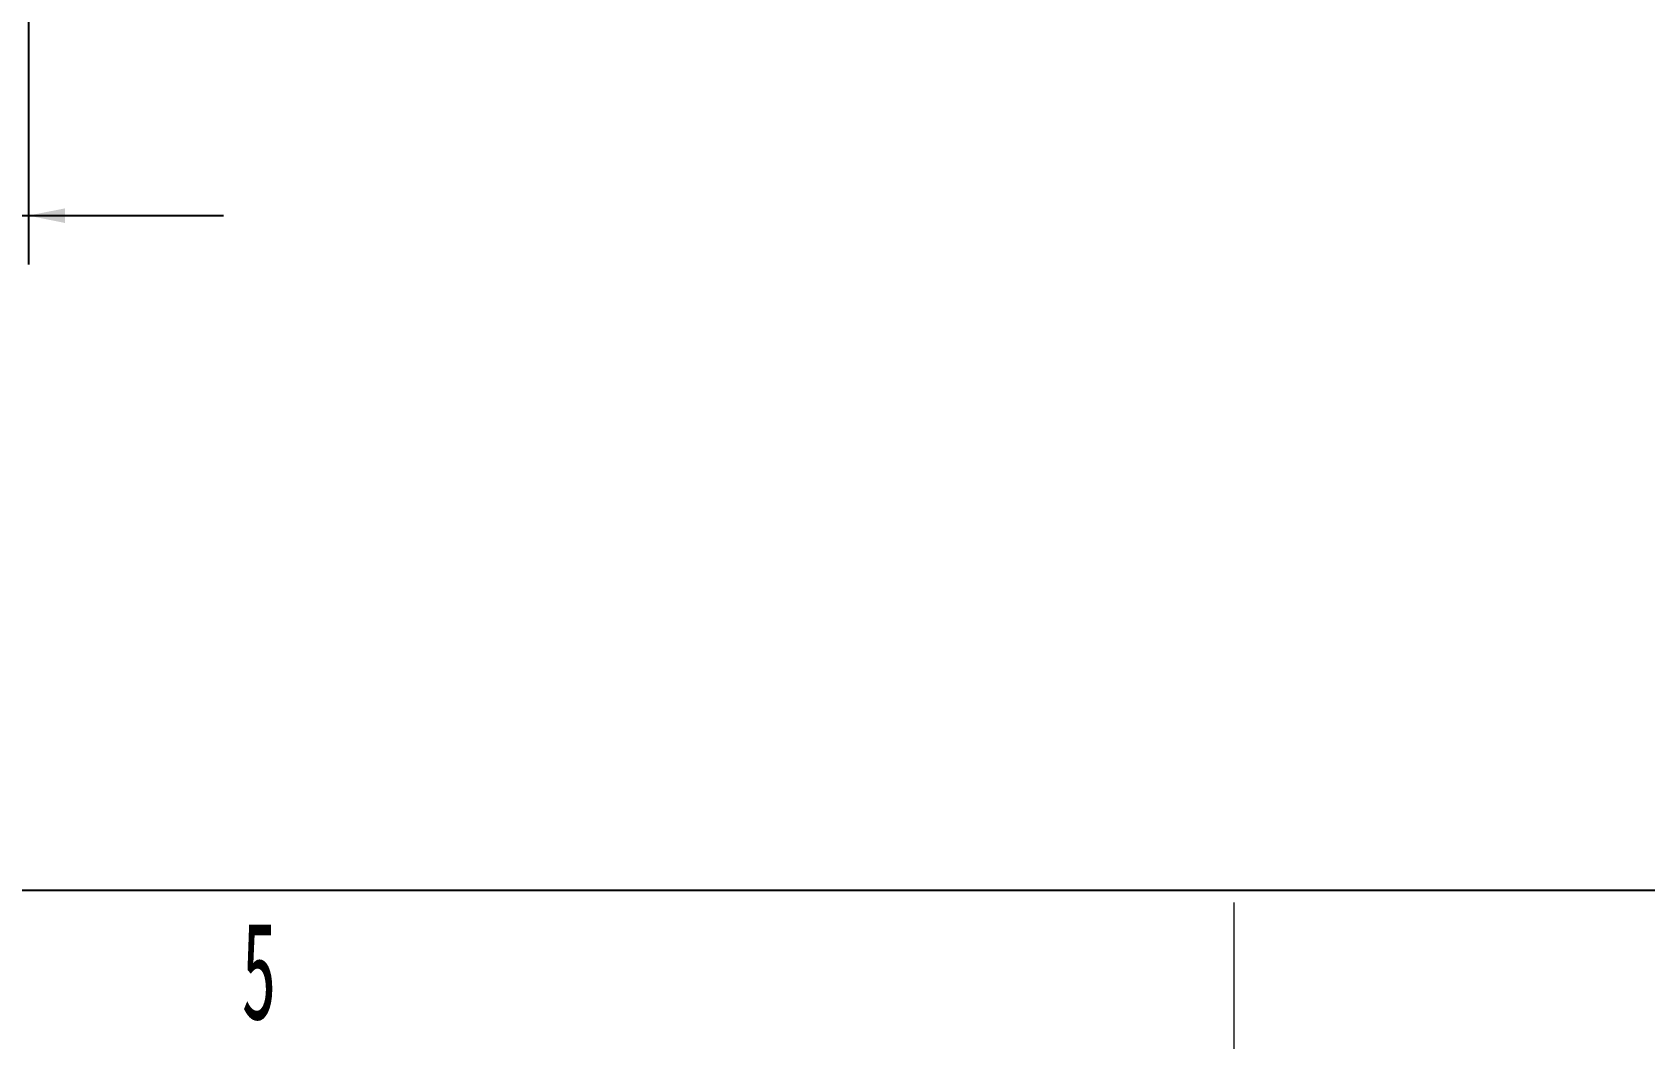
# Model space of a CAD drawing. Header units: millimetres. Extents: x 169 to 14583, y -399 to 10804.
# Drawn here: x 6504 to 7662, y 72 to 802 of the extents above; entities that cross this region are included whole.
import ezdxf

# ---------------------------------------------------------------- set-up
doc = ezdxf.new("R2010")
doc.units = ezdxf.units.MM
doc.header["$LTSCALE"] = 35
doc.layers.add('1', color=70, linetype='Continuous')
doc.layers.add('12', color=4, linetype='Continuous')
doc.styles.add('SLDTEXTSTYLE2', font='TXT', dxfattribs={"width": 0.7})
doc.styles.add('SLDTEXTSTYLE5', font='TXT', dxfattribs={"width": 0.525})
doc.dimstyles.new('SLDDIMSTYLE4', dxfattribs={"dimtxt": 105.988363, "dimasz": 26.25, "dimexe": 0, "dimexo": 0.0625, "dimgap": 26.497091, "dimtad": 1, "dimrnd": 1e-09, "dimzin": 12, "dimdsep": 46, "dimtxsty": 'SLDTEXTSTYLE2', "dimsah": 1, "dimcen": 0.09, "dimadec": 0, "dimazin": 3, "dimtfac": 1, "dimtdec": 3, "dimtmove": 0, "dimatfit": 0, "dimfxl": 0, "dimfrac": 2, "dimtolj": 1, "dimtzin": 12, "dimarcsym": 0})

# ---------------------------------------------------------------- blocks, each defined once
blk = doc.blocks.new('블록12')
blk.add_line((279.9, 185.5), (14454.9, 185.5))
at = {"color": 9, "linetype": 'Continuous', "lineweight": 18}
blk.add_line((7367.4, 71.6), (7367.4, 176.6), dxfattribs=at)
blk = doc.blocks.new('_D_20')
at = {"layer": '1'}
for p, q in [((6481.3, 1394.8), (6481.3, 635)), ((6501.3, 1041.2), (6501.3, 635)), ((6481.3, 670), (6241.4, 670)), ((6481.3, 670), (6501.3, 670)), ((6501.3, 670), (6641.3, 670))]:
    blk.add_line(p, q, dxfattribs=at)
for points in [[(6481.3, 670), (6455, 675.2), (6455, 664.7)], [(6501.3, 670), (6527.5, 664.7), (6527.5, 675.2)]]:
    blk.add_solid(points, dxfattribs=at)
at = {"layer": '1', "insert": (6241.4, 789.3), "char_height": 92.6, "attachment_point": 1, "style": 'SLDTEXTSTYLE2'}
blk.add_mtext('20', dxfattribs=at)

msp = doc.modelspace()

# ---------------------------------------------------------------- block references
at = {"color": 7, "linetype": 'Continuous'}
msp.add_blockref('블록12', (0, 0), dxfattribs=at)

# ---------------------------------------------------------------- texts
at = {"layer": '12', "insert": (6666.95, 162.694), "char_height": 70.001, "attachment_point": 2, "style": 'SLDTEXTSTYLE5'}
msp.add_mtext('5', dxfattribs=at)

# ---------------------------------------------------------------- dimensions: what is measured, and where the dimension line sits
at = {"layer": '1'}
dim = msp.add_linear_dim(base=(6501.279, 669.97), p1=(6481.279, 1429.779), p2=(6501.279, 1076.159), dimstyle='SLDDIMSTYLE4', dxfattribs=at)
dim.commit()
dim.dimension.update_dxf_attribs({"geometry": '_D_20', "text_midpoint": (6312.243, 669.97), "dimtype": 160})

doc.saveas('drawing.dxf')
